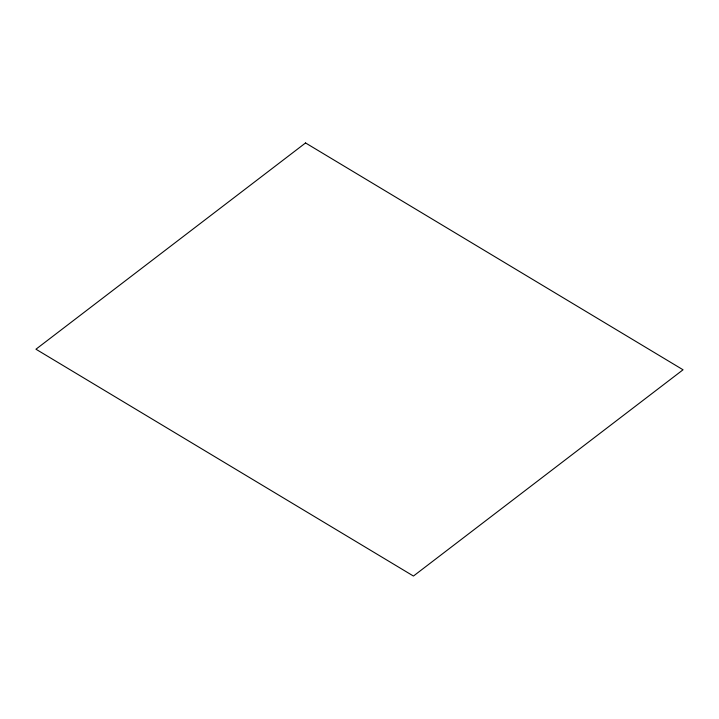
<?xml version="1.0" encoding="UTF-8"?>
<svg xmlns="http://www.w3.org/2000/svg" width="719" height="719" viewBox="0 0 719 719"><rect width="100%" height="100%" fill="white"/><g stroke="black" fill="none" stroke-linecap="round" stroke-linejoin="round"><path stroke-width="1.08" d="M305.557 142.955L35.95 349.218L413.443 576.045L683.05 369.782L305.557 142.955"/></g></svg>
